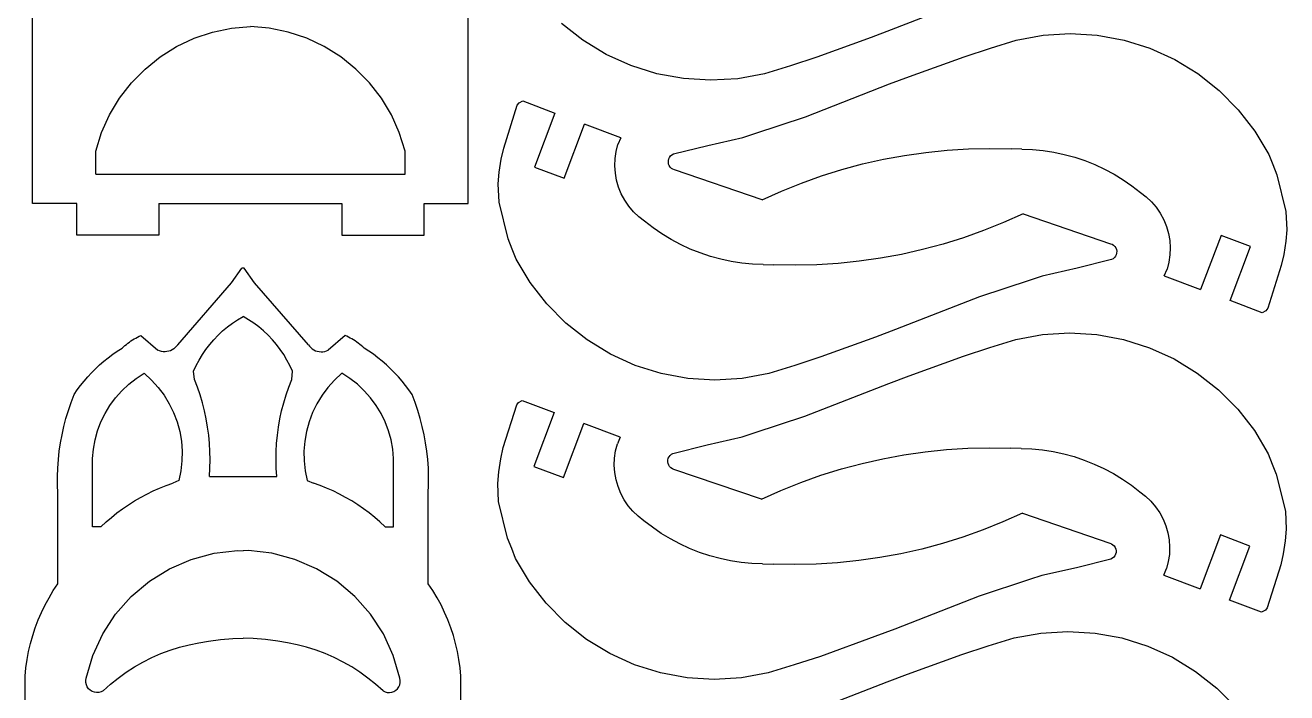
# Model space of a CAD drawing. Extents: x -3998 to 3998, y -3549 to 3549.
# Drawn here: x -1601 to -1001, y 444 to 761 of the extents above; entities that cross this region are included whole.
import ezdxf

# ---------------------------------------------------------------- set-up
doc = ezdxf.new("R2010")
doc.units = 0
doc.header["$MEASUREMENT"] = 0
doc.layers.get('0').update_dxf_attribs({"linetype": 'CONTINUOUS'})

msp = doc.modelspace()

# ---------------------------------------------------------------- linework, layer by layer
for p, q in [((-1597.31, 676.25), (-1597.31, 840.25)), ((-1390.31, 676.25), (-1390.31, 840.25)), ((-1149.36, 774.5), (-1189.34, 758.9)), ((-1335.84, 753.99), (-1345.97, 762)), ((-1520.52, 754.9), (-1511.77, 757.83)), ((-1511.77, 757.83), (-1502.73, 759.72)), ((-1502.73, 759.72), (-1493.81, 760.5)), ((-1484.88, 759.72), (-1493.81, 760.5)), ((-1475.85, 757.83), (-1484.88, 759.72)), ((-1467.09, 754.9), (-1475.85, 757.83)), ((-1198.88, 755.31), (-1224.74, 745.94)), ((-1189.34, 758.9), (-1198.88, 755.31)), ((-1129.91, 754.07), (-1117.21, 756.4)), ((-1117.21, 756.4), (-1104.32, 757.17)), ((-1104.32, 757.17), (-1091.43, 756.38)), ((-1091.43, 756.38), (-1078.73, 754.03)), ((-1536.69, 746.06), (-1528.87, 750.96)), ((-1528.87, 750.96), (-1520.52, 754.9)), ((-1458.75, 750.96), (-1467.09, 754.9)), ((-1450.92, 746.06), (-1458.75, 750.96)), ((-1324.82, 747.27), (-1335.84, 753.99)), ((-1154.73, 746.15), (-1142.23, 750.21)), ((-1142.23, 750.21), (-1129.91, 754.07)), ((-1078.73, 754.03), (-1066.41, 750.16)), ((-1066.41, 750.16), (-1054.65, 744.83)), ((-1543.89, 740.28), (-1536.69, 746.06)), ((-1443.72, 740.28), (-1450.92, 746.06)), ((-1313.06, 741.93), (-1324.82, 747.27)), ((-1224.74, 745.94), (-1237.24, 741.88)), ((-1180.59, 736.79), (-1154.73, 746.15)), ((-1054.65, 744.83), (-1043.63, 738.1)), ((-1550.35, 733.69), (-1543.89, 740.28)), ((-1437.26, 733.69), (-1443.72, 740.28)), ((-1300.74, 738.06), (-1313.06, 741.93)), ((-1288.04, 735.71), (-1300.74, 738.06)), ((-1249.56, 738.03), (-1262.26, 735.7)), ((-1237.24, 741.88), (-1249.56, 738.03)), ((-1043.63, 738.1), (-1033.5, 730.1)), ((-1556, 726.39), (-1550.35, 733.69)), ((-1431.61, 726.39), (-1437.26, 733.69)), ((-1275.15, 734.92), (-1288.04, 735.71)), ((-1262.26, 735.7), (-1275.15, 734.92)), ((-1230.11, 717.6), (-1190.13, 733.2)), ((-1190.13, 733.2), (-1180.59, 736.79)), ((-1560.75, 718.47), (-1556, 726.39)), ((-1426.86, 718.47), (-1431.61, 726.39)), ((-1033.5, 730.1), (-1024.41, 720.92)), ((-1373.44, 702.63), (-1367, 723.02)), ((-1367, 723.02), (-1366.18, 724.17)), ((-1366.18, 724.17), (-1364.37, 725.11)), ((-1364.37, 725.11), (-1349.14, 719.36)), ((-1349.14, 719.36), (-1358.84, 693.68)), ((-1024.41, 720.92), (-1016.5, 710.71)), ((-1564.54, 710.05), (-1560.75, 718.47)), ((-1423.08, 710.05), (-1426.86, 718.47)), ((-1344.81, 688.38), (-1335.11, 714.06)), ((-1317.85, 707.54), (-1335.11, 714.06)), ((-1254.14, 709.59), (-1230.11, 717.6)), ((-1567.31, 701.25), (-1564.54, 710.05)), ((-1420.31, 701.25), (-1423.08, 710.05)), ((-1317.85, 707.54), (-1319.16, 704.41)), ((-1276.48, 703.98), (-1259.87, 707.71)), ((-1259.87, 707.71), (-1254.14, 709.59)), ((-1016.5, 710.71), (-1009.89, 699.62)), ((-1374.6, 697.37), (-1373.44, 702.63)), ((-1320.02, 701.07), (-1319.16, 704.41)), ((-1292.79, 699.88), (-1276.48, 703.98)), ((-1172.95, 700.64), (-1162.83, 701.68)), ((-1162.83, 701.68), (-1152.69, 702.31)), ((-1152.69, 702.31), (-1142.52, 702.54)), ((-1142.52, 702.54), (-1132.36, 702.35)), ((-1127.29, 702.21), (-1132.36, 702.35)), ((-1127.29, 702.21), (-1122.19, 702)), ((-1122.19, 702), (-1117.12, 701.51)), ((-1117.12, 701.51), (-1112.08, 700.73)), ((-1567.31, 690.25), (-1567.31, 701.25)), ((-1420.31, 690.25), (-1420.31, 701.25)), ((-1375.55, 691.16), (-1374.6, 697.37)), ((-1320.65, 694.21), (-1320.52, 697.66)), ((-1320.52, 697.66), (-1320.02, 701.07)), ((-1295.23, 695.91), (-1295.2, 696.74)), ((-1295.09, 695.09), (-1295.23, 695.91)), ((-1295.2, 696.74), (-1295, 697.54)), ((-1295, 697.54), (-1294.65, 698.28)), ((-1294.65, 698.28), (-1294.14, 698.94)), ((-1294.14, 698.94), (-1293.52, 699.48)), ((-1293.52, 699.48), (-1292.79, 699.88)), ((-1202.92, 695.12), (-1193.01, 697.36)), ((-1193.01, 697.36), (-1183.01, 699.2)), ((-1183.01, 699.2), (-1172.95, 700.64)), ((-1112.08, 700.73), (-1107.09, 699.67)), ((-1107.09, 699.67), (-1102.17, 698.34)), ((-1102.17, 698.34), (-1097.34, 696.72)), ((-1097.34, 696.72), (-1092.6, 694.84)), ((-1009.89, 699.62), (-1008.07, 694.84)), ((-1567.31, 690.25), (-1420.31, 690.25)), ((-1376.05, 685.64), (-1375.55, 691.16)), ((-1358.84, 693.68), (-1344.81, 688.38)), ((-1320.42, 690.77), (-1320.65, 694.21)), ((-1319.82, 687.38), (-1320.42, 690.77)), ((-1294.79, 694.33), (-1295.09, 695.09)), ((-1294.33, 693.63), (-1294.79, 694.33)), ((-1293.75, 693.05), (-1294.33, 693.63)), ((-1293.05, 692.6), (-1293.75, 693.05)), ((-1292.28, 692.3), (-1293.05, 692.6)), ((-1250.72, 678.07), (-1292.28, 692.3)), ((-1232.02, 686.04), (-1222.45, 689.45)), ((-1222.45, 689.45), (-1212.74, 692.48)), ((-1212.74, 692.48), (-1202.92, 695.12)), ((-1092.6, 694.84), (-1087.97, 692.69)), ((-1087.97, 692.69), (-1083.48, 690.29)), ((-1083.48, 690.29), (-1079.12, 687.63)), ((-1008.07, 694.84), (-1006.1, 689.98)), ((-1006.1, 689.98), (-1001.76, 672.49)), ((-1375.68, 677.01), (-1376.05, 685.64)), ((-1318.87, 684.07), (-1319.82, 687.38)), ((-1317.58, 680.87), (-1318.87, 684.07)), ((-1241.45, 682.24), (-1232.02, 686.04)), ((-1079.12, 687.63), (-1074.93, 684.74)), ((-1074.93, 684.74), (-1070.9, 681.61)), ((-1315.95, 677.83), (-1317.58, 680.87)), ((-1314, 674.99), (-1315.95, 677.83)), ((-1250.72, 678.07), (-1241.45, 682.24)), ((-1070.9, 681.61), (-1068.16, 679.52)), ((-1068.16, 679.52), (-1065.67, 677.14)), ((-1576.31, 676.25), (-1597.31, 676.25)), ((-1576.31, 661.25), (-1576.31, 676.25)), ((-1537.31, 676.25), (-1450.31, 676.25)), ((-1537.31, 676.25), (-1537.31, 661.25)), ((-1450.31, 676.25), (-1450.31, 661.25)), ((-1411.31, 676.25), (-1390.31, 676.25)), ((-1411.31, 661.25), (-1411.31, 676.25)), ((-1371.33, 659.52), (-1375.68, 677.01)), ((-1311.77, 672.36), (-1314, 674.99)), ((-1309.27, 669.99), (-1311.77, 672.36)), ((-1126.71, 671.43), (-1135.99, 667.26)), ((-1126.71, 671.43), (-1085.15, 657.2)), ((-1065.67, 677.14), (-1063.43, 674.52)), ((-1063.43, 674.52), (-1061.49, 671.67)), ((-1061.49, 671.67), (-1059.86, 668.63)), ((-1001.76, 672.49), (-1001.39, 663.86)), ((-1306.54, 667.89), (-1309.27, 669.99)), ((-1302.51, 664.76), (-1306.54, 667.89)), ((-1135.99, 667.26), (-1145.42, 663.46)), ((-1059.86, 668.63), (-1058.56, 665.44)), ((-1058.56, 665.44), (-1057.61, 662.12)), ((-1537.31, 661.25), (-1576.31, 661.25)), ((-1450.31, 661.25), (-1411.31, 661.25)), ((-1369.37, 654.66), (-1371.33, 659.52)), ((-1298.31, 661.87), (-1302.51, 664.76)), ((-1293.96, 659.21), (-1298.31, 661.87)), ((-1154.99, 660.05), (-1164.7, 657.02)), ((-1145.42, 663.46), (-1154.99, 660.05)), ((-1057.61, 662.12), (-1057.02, 658.73)), ((-1032.62, 661.12), (-1042.33, 635.44)), ((-1018.59, 655.82), (-1032.62, 661.12)), ((-1001.39, 663.86), (-1001.89, 658.34)), ((-1367.54, 649.89), (-1369.37, 654.66)), ((-1289.46, 656.81), (-1293.96, 659.21)), ((-1284.84, 654.66), (-1289.46, 656.81)), ((-1280.1, 652.78), (-1284.84, 654.66)), ((-1174.51, 654.39), (-1184.43, 652.14)), ((-1164.7, 657.02), (-1174.51, 654.39)), ((-1085.15, 657.2), (-1084.38, 656.9)), ((-1084.38, 656.9), (-1083.69, 656.45)), ((-1083.69, 656.45), (-1083.1, 655.87)), ((-1083.1, 655.87), (-1082.65, 655.18)), ((-1082.65, 655.18), (-1082.34, 654.41)), ((-1082.34, 654.41), (-1082.2, 653.59)), ((-1082.2, 653.59), (-1082.23, 652.77)), ((-1057.02, 658.73), (-1056.78, 655.29)), ((-1056.78, 655.29), (-1056.92, 651.84)), ((-1028.29, 630.14), (-1018.59, 655.82)), ((-1001.89, 658.34), (-1002.83, 652.13)), ((-1360.93, 638.79), (-1367.54, 649.89)), ((-1275.27, 651.17), (-1280.1, 652.78)), ((-1270.35, 649.83), (-1275.27, 651.17)), ((-1265.36, 648.77), (-1270.35, 649.83)), ((-1260.32, 647.99), (-1265.36, 648.77)), ((-1255.25, 647.5), (-1260.32, 647.99)), ((-1250.15, 647.29), (-1255.25, 647.5)), ((-1214.6, 647.82), (-1224.75, 647.19)), ((-1204.49, 648.86), (-1214.6, 647.82)), ((-1194.43, 650.3), (-1204.49, 648.86)), ((-1184.43, 652.14), (-1194.43, 650.3)), ((-1084.64, 649.62), (-1100.96, 645.52)), ((-1083.92, 650.02), (-1084.64, 649.62)), ((-1083.29, 650.56), (-1083.92, 650.02)), ((-1082.79, 651.22), (-1083.29, 650.56)), ((-1082.43, 651.96), (-1082.79, 651.22)), ((-1082.23, 652.77), (-1082.43, 651.96)), ((-1057.42, 648.43), (-1058.27, 645.09)), ((-1056.92, 651.84), (-1057.42, 648.43)), ((-1002.83, 652.13), (-1004, 646.88)), ((-1502.82, 638.54), (-1497.82, 645.54)), ((-1496.82, 645.54), (-1497.82, 645.54)), ((-1491.82, 638.54), (-1496.82, 645.54)), ((-1250.15, 647.29), (-1245.08, 647.15)), ((-1234.91, 646.97), (-1245.08, 647.15)), ((-1224.75, 647.19), (-1234.91, 646.97)), ((-1117.57, 641.79), (-1123.3, 639.91)), ((-1100.96, 645.52), (-1117.57, 641.79)), ((-1059.58, 641.96), (-1058.27, 645.09)), ((-1059.58, 641.96), (-1042.33, 635.44)), ((-1004, 646.88), (-1010.44, 626.48)), ((-1528.38, 609.12), (-1502.82, 638.54)), ((-1466.25, 609.12), (-1491.82, 638.54)), ((-1353.03, 628.58), (-1360.93, 638.79)), ((-1123.3, 639.91), (-1147.33, 631.9)), ((-1147.33, 631.9), (-1187.31, 616.31)), ((-1013.07, 624.39), (-1028.29, 630.14)), ((-1343.94, 619.41), (-1353.03, 628.58)), ((-1011.26, 625.33), (-1013.07, 624.39)), ((-1010.44, 626.48), (-1011.26, 625.33)), ((-1507.02, 615.69), (-1504.74, 617.6)), ((-1504.74, 617.6), (-1502.36, 619.39)), ((-1502.36, 619.39), (-1499.88, 621.03)), ((-1499.88, 621.03), (-1497.32, 622.54)), ((-1494.75, 621.03), (-1497.32, 622.54)), ((-1492.27, 619.39), (-1494.75, 621.03)), ((-1489.89, 617.6), (-1492.27, 619.39)), ((-1487.61, 615.69), (-1489.89, 617.6)), ((-1333.81, 611.4), (-1343.94, 619.41)), ((-1550.58, 610.93), (-1549.82, 611.43)), ((-1549.82, 611.43), (-1549.05, 611.9)), ((-1549.05, 611.9), (-1548.26, 612.34)), ((-1548.26, 612.34), (-1547.46, 612.76)), ((-1547.46, 612.76), (-1546.64, 613.16)), ((-1546.64, 613.16), (-1545.82, 613.54)), ((-1545.82, 613.54), (-1537.82, 606.54)), ((-1513.18, 609.25), (-1511.25, 611.51)), ((-1511.25, 611.51), (-1509.19, 613.66)), ((-1509.19, 613.66), (-1507.02, 615.69)), ((-1485.44, 613.66), (-1487.61, 615.69)), ((-1483.39, 611.51), (-1485.44, 613.66)), ((-1481.45, 609.25), (-1483.39, 611.51)), ((-1448.82, 613.54), (-1456.82, 606.54)), ((-1447.99, 613.16), (-1448.82, 613.54)), ((-1447.18, 612.76), (-1447.99, 613.16)), ((-1446.38, 612.34), (-1447.18, 612.76)), ((-1445.59, 611.9), (-1446.38, 612.34)), ((-1444.81, 611.43), (-1445.59, 611.9)), ((-1444.05, 610.93), (-1444.81, 611.43)), ((-1196.85, 612.72), (-1222.71, 603.35)), ((-1187.31, 616.31), (-1196.85, 612.72)), ((-1142.51, 607.78), (-1130.18, 611.63)), ((-1130.18, 611.63), (-1117.48, 613.96)), ((-1117.48, 613.96), (-1104.59, 614.74)), ((-1104.59, 614.74), (-1091.7, 613.95)), ((-1091.7, 613.95), (-1079, 611.6)), ((-1079, 611.6), (-1066.69, 607.73)), ((-1559.25, 604.58), (-1557.06, 606.1)), ((-1557.06, 606.1), (-1554.82, 607.54)), ((-1554.82, 607.54), (-1554.15, 608.16)), ((-1554.15, 608.16), (-1553.47, 608.75)), ((-1553.47, 608.75), (-1552.77, 609.33)), ((-1552.77, 609.33), (-1552.06, 609.89)), ((-1552.06, 609.89), (-1551.33, 610.42)), ((-1551.33, 610.42), (-1550.58, 610.93)), ((-1537, 606.19), (-1537.82, 606.54)), ((-1536.14, 605.95), (-1537, 606.19)), ((-1535.26, 605.81), (-1536.14, 605.95)), ((-1534.37, 605.77), (-1535.26, 605.81)), ((-1533.48, 605.85), (-1534.37, 605.77)), ((-1532.61, 606.03), (-1533.48, 605.85)), ((-1531.76, 606.32), (-1532.61, 606.03)), ((-1530.96, 606.71), (-1531.76, 606.32)), ((-1530.21, 607.19), (-1530.96, 606.71)), ((-1529.53, 607.76), (-1530.21, 607.19)), ((-1528.91, 608.4), (-1529.53, 607.76)), ((-1528.38, 609.12), (-1528.91, 608.4)), ((-1516.66, 604.42), (-1514.99, 606.88)), ((-1514.99, 606.88), (-1513.18, 609.25)), ((-1479.65, 606.88), (-1481.45, 609.25)), ((-1477.98, 604.42), (-1479.65, 606.88)), ((-1466.25, 609.12), (-1465.72, 608.4)), ((-1465.72, 608.4), (-1465.11, 607.76)), ((-1465.11, 607.76), (-1464.42, 607.19)), ((-1464.42, 607.19), (-1463.67, 606.71)), ((-1463.67, 606.71), (-1462.87, 606.32)), ((-1462.87, 606.32), (-1462.03, 606.03)), ((-1462.03, 606.03), (-1461.15, 605.85)), ((-1461.15, 605.85), (-1460.27, 605.77)), ((-1460.27, 605.77), (-1459.37, 605.81)), ((-1459.37, 605.81), (-1458.49, 605.95)), ((-1458.49, 605.95), (-1457.64, 606.19)), ((-1457.64, 606.19), (-1456.82, 606.54)), ((-1443.31, 610.42), (-1444.05, 610.93)), ((-1442.58, 609.89), (-1443.31, 610.42)), ((-1441.86, 609.33), (-1442.58, 609.89)), ((-1441.16, 608.75), (-1441.86, 609.33)), ((-1440.48, 608.16), (-1441.16, 608.75)), ((-1439.82, 607.54), (-1440.48, 608.16)), ((-1437.57, 606.1), (-1439.82, 607.54)), ((-1435.38, 604.58), (-1437.57, 606.1)), ((-1322.79, 604.68), (-1333.81, 611.4)), ((-1155.01, 603.72), (-1142.51, 607.78)), ((-1066.69, 607.73), (-1054.93, 602.39)), ((-1567.42, 597.73), (-1565.47, 599.55)), ((-1565.47, 599.55), (-1563.46, 601.3)), ((-1563.46, 601.3), (-1561.39, 602.98)), ((-1561.39, 602.98), (-1559.25, 604.58)), ((-1519.58, 599.24), (-1518.19, 601.87)), ((-1518.19, 601.87), (-1516.66, 604.42)), ((-1476.45, 601.87), (-1477.98, 604.42)), ((-1475.06, 599.24), (-1476.45, 601.87)), ((-1433.25, 602.98), (-1435.38, 604.58)), ((-1431.17, 601.3), (-1433.25, 602.98)), ((-1429.16, 599.55), (-1431.17, 601.3)), ((-1427.21, 597.73), (-1429.16, 599.55)), ((-1311.03, 599.34), (-1322.79, 604.68)), ((-1222.71, 603.35), (-1235.21, 599.29)), ((-1180.86, 594.35), (-1155.01, 603.72)), ((-1054.93, 602.39), (-1043.9, 595.67)), ((-1572.85, 591.86), (-1571.11, 593.88)), ((-1571.11, 593.88), (-1569.3, 595.84)), ((-1569.3, 595.84), (-1567.42, 597.73)), ((-1548.09, 593.1), (-1544.32, 595.54)), ((-1544.32, 595.54), (-1540.83, 592.36)), ((-1520.82, 596.54), (-1519.58, 599.24)), ((-1520.43, 592.62), (-1520.82, 596.54)), ((-1473.82, 596.54), (-1475.06, 599.24)), ((-1474.2, 592.62), (-1473.82, 596.54)), ((-1450.32, 595.54), (-1453.8, 592.36)), ((-1446.55, 593.1), (-1450.32, 595.54)), ((-1425.33, 595.84), (-1427.21, 597.73)), ((-1423.52, 593.88), (-1425.33, 595.84)), ((-1421.78, 591.86), (-1423.52, 593.88)), ((-1298.71, 595.47), (-1311.03, 599.34)), ((-1286.01, 593.12), (-1298.71, 595.47)), ((-1247.53, 595.44), (-1260.23, 593.1)), ((-1235.21, 599.29), (-1247.53, 595.44)), ((-1190.41, 590.76), (-1180.86, 594.35)), ((-1043.9, 595.67), (-1033.77, 587.66)), ((-1577.62, 585.44), (-1576.11, 587.64)), ((-1576.11, 587.64), (-1574.52, 589.78)), ((-1574.52, 589.78), (-1572.85, 591.86)), ((-1554.9, 587.26), (-1551.62, 590.33)), ((-1551.62, 590.33), (-1548.09, 593.1)), ((-1540.83, 592.36), (-1537.67, 588.87)), ((-1537.67, 588.87), (-1534.84, 585.1)), ((-1519.02, 588.96), (-1520.43, 592.62)), ((-1517.75, 585.25), (-1519.02, 588.96)), ((-1476.88, 585.25), (-1475.61, 588.96)), ((-1475.61, 588.96), (-1474.2, 592.62)), ((-1456.97, 588.87), (-1459.79, 585.1)), ((-1453.8, 592.36), (-1456.97, 588.87)), ((-1443.01, 590.33), (-1446.55, 593.1)), ((-1439.74, 587.26), (-1443.01, 590.33)), ((-1420.12, 589.78), (-1421.78, 591.86)), ((-1418.53, 587.64), (-1420.12, 589.78)), ((-1417.02, 585.44), (-1418.53, 587.64)), ((-1273.12, 592.33), (-1286.01, 593.12)), ((-1260.23, 593.1), (-1273.12, 592.33)), ((-1230.38, 575.16), (-1190.41, 590.76)), ((-1033.77, 587.66), (-1024.68, 578.49)), ((-1580.33, 577.93), (-1579.04, 581.71)), ((-1579.04, 581.71), (-1577.62, 585.44)), ((-1560.54, 580.28), (-1557.87, 583.9)), ((-1557.87, 583.9), (-1554.9, 587.26)), ((-1534.84, 585.1), (-1532.38, 581.08)), ((-1516.63, 581.49), (-1517.75, 585.25)), ((-1515.66, 577.69), (-1516.63, 581.49)), ((-1478.98, 577.69), (-1478, 581.49)), ((-1478, 581.49), (-1476.88, 585.25)), ((-1459.79, 585.1), (-1462.25, 581.08)), ((-1436.76, 583.9), (-1439.74, 587.26)), ((-1434.1, 580.28), (-1436.76, 583.9)), ((-1415.59, 581.71), (-1417.02, 585.44)), ((-1414.31, 577.93), (-1415.59, 581.71)), ((-1367.28, 580.59), (-1366.45, 581.74)), ((-1366.45, 581.74), (-1364.65, 582.68)), ((-1364.65, 582.68), (-1349.42, 576.93)), ((-1581.47, 574.1), (-1580.33, 577.93)), ((-1564.83, 572.4), (-1562.86, 576.44)), ((-1562.86, 576.44), (-1560.54, 580.28)), ((-1532.38, 581.08), (-1530.31, 576.85)), ((-1530.31, 576.85), (-1528.65, 572.44)), ((-1514.83, 573.86), (-1515.66, 577.69)), ((-1479.8, 573.86), (-1478.98, 577.69)), ((-1464.32, 576.85), (-1465.98, 572.44)), ((-1462.25, 581.08), (-1464.32, 576.85)), ((-1431.77, 576.44), (-1434.1, 580.28)), ((-1429.8, 572.4), (-1431.77, 576.44)), ((-1413.16, 574.1), (-1414.31, 577.93)), ((-1373.71, 560.19), (-1367.28, 580.59)), ((-1349.42, 576.93), (-1359.12, 551.25)), ((-1024.68, 578.49), (-1016.78, 568.28)), ((-1583.34, 566.34), (-1582.48, 570.24)), ((-1582.48, 570.24), (-1581.47, 574.1)), ((-1566.43, 568.2), (-1564.83, 572.4)), ((-1528.65, 572.44), (-1527.41, 567.89)), ((-1514.16, 570), (-1514.83, 573.86)), ((-1513.63, 566.11), (-1514.16, 570)), ((-1481, 566.11), (-1480.48, 570)), ((-1480.48, 570), (-1479.8, 573.86)), ((-1465.98, 572.44), (-1467.22, 567.89)), ((-1428.21, 568.2), (-1429.8, 572.4)), ((-1412.15, 570.24), (-1413.16, 574.1)), ((-1411.29, 566.34), (-1412.15, 570.24)), ((-1345.09, 545.95), (-1335.38, 571.62)), ((-1318.13, 565.1), (-1335.38, 571.62)), ((-1254.41, 567.16), (-1230.38, 575.16)), ((-1584.06, 562.41), (-1583.34, 566.34)), ((-1568.45, 559.46), (-1567.64, 563.88)), ((-1567.64, 563.88), (-1566.43, 568.2)), ((-1527.41, 567.89), (-1526.61, 563.25)), ((-1513.26, 562.21), (-1513.63, 566.11)), ((-1481.37, 562.21), (-1481, 566.11)), ((-1467.22, 567.89), (-1468.02, 563.25)), ((-1427, 563.88), (-1428.21, 568.2)), ((-1426.19, 559.46), (-1427, 563.88)), ((-1410.57, 562.41), (-1411.29, 566.34)), ((-1318.13, 565.1), (-1319.44, 561.97)), ((-1276.75, 561.55), (-1260.14, 565.27)), ((-1260.14, 565.27), (-1254.41, 567.16)), ((-1016.78, 568.28), (-1010.17, 557.18)), ((-1585.07, 554.49), (-1584.64, 558.46)), ((-1584.64, 558.46), (-1584.06, 562.41)), ((-1568.86, 554.99), (-1568.45, 559.46)), ((-1526.61, 563.25), (-1526.25, 558.55)), ((-1526.25, 558.55), (-1526.33, 553.84)), ((-1513.05, 558.29), (-1513.26, 562.21)), ((-1512.98, 554.37), (-1513.05, 558.29)), ((-1481.65, 554.37), (-1481.59, 558.29)), ((-1481.59, 558.29), (-1481.37, 562.21)), ((-1468.02, 563.25), (-1468.39, 558.55)), ((-1468.39, 558.55), (-1468.3, 553.84)), ((-1425.78, 554.99), (-1426.19, 559.46)), ((-1409.99, 558.46), (-1410.57, 562.41)), ((-1409.56, 554.49), (-1409.99, 558.46)), ((-1374.88, 554.93), (-1373.71, 560.19)), ((-1320.79, 555.22), (-1320.3, 558.64)), ((-1320.3, 558.64), (-1319.44, 561.97)), ((-1293.07, 557.45), (-1276.75, 561.55)), ((-1183.28, 556.77), (-1173.22, 558.21)), ((-1173.22, 558.21), (-1163.11, 559.25)), ((-1163.11, 559.25), (-1152.96, 559.88)), ((-1152.96, 559.88), (-1142.8, 560.1)), ((-1142.8, 560.1), (-1132.63, 559.92)), ((-1127.56, 559.77), (-1132.63, 559.92)), ((-1127.56, 559.77), (-1122.47, 559.57)), ((-1122.47, 559.57), (-1117.39, 559.08)), ((-1117.39, 559.08), (-1112.35, 558.3)), ((-1112.35, 558.3), (-1107.37, 557.24)), ((-1585.35, 550.5), (-1585.07, 554.49)), ((-1568.86, 550.5), (-1568.86, 554.99)), ((-1526.33, 553.84), (-1526.85, 549.15)), ((-1513.07, 550.45), (-1512.98, 554.37)), ((-1481.56, 550.45), (-1481.65, 554.37)), ((-1468.3, 553.84), (-1467.78, 549.15)), ((-1425.77, 550.5), (-1425.78, 554.99)), ((-1409.28, 550.5), (-1409.56, 554.49)), ((-1375.82, 548.73), (-1374.88, 554.93)), ((-1320.93, 551.78), (-1320.79, 555.22)), ((-1320.69, 548.34), (-1320.93, 551.78)), ((-1295.51, 553.48), (-1295.48, 554.3)), ((-1295.37, 552.66), (-1295.51, 553.48)), ((-1295.48, 554.3), (-1295.28, 555.11)), ((-1295.06, 551.89), (-1295.37, 552.66)), ((-1295.28, 555.11), (-1294.92, 555.85)), ((-1294.61, 551.2), (-1295.06, 551.89)), ((-1294.92, 555.85), (-1294.42, 556.51)), ((-1294.42, 556.51), (-1293.79, 557.05)), ((-1293.79, 557.05), (-1293.07, 557.45)), ((-1213.02, 550.05), (-1203.2, 552.68)), ((-1203.2, 552.68), (-1193.28, 554.93)), ((-1193.28, 554.93), (-1183.28, 556.77)), ((-1107.37, 557.24), (-1102.45, 555.9)), ((-1102.45, 555.9), (-1097.61, 554.29)), ((-1097.61, 554.29), (-1092.87, 552.41)), ((-1092.87, 552.41), (-1088.25, 550.26)), ((-1010.17, 557.18), (-1008.34, 552.4)), ((-1008.34, 552.4), (-1006.38, 547.55)), ((-1585.49, 546.51), (-1585.35, 550.5)), ((-1585.48, 542.52), (-1585.49, 546.51)), ((-1568.82, 538.54), (-1568.86, 550.5)), ((-1526.85, 549.15), (-1527.82, 544.54)), ((-1513.32, 546.54), (-1513.07, 550.45)), ((-1513.32, 546.54), (-1481.32, 546.54)), ((-1481.32, 546.54), (-1481.56, 550.45)), ((-1467.78, 549.15), (-1466.82, 544.54)), ((-1425.82, 538.54), (-1425.77, 550.5)), ((-1409.14, 546.51), (-1409.28, 550.5)), ((-1409.15, 542.52), (-1409.14, 546.51)), ((-1376.32, 543.21), (-1375.82, 548.73)), ((-1359.12, 551.25), (-1345.09, 545.95)), ((-1320.1, 544.95), (-1320.69, 548.34)), ((-1294.02, 550.62), (-1294.61, 551.2)), ((-1293.33, 550.17), (-1294.02, 550.62)), ((-1292.56, 549.87), (-1293.33, 550.17)), ((-1251, 535.64), (-1292.56, 549.87)), ((-1232.29, 543.6), (-1222.72, 547.02)), ((-1222.72, 547.02), (-1213.02, 550.05)), ((-1088.25, 550.26), (-1083.75, 547.85)), ((-1083.75, 547.85), (-1079.4, 545.2)), ((-1006.38, 547.55), (-1002.03, 530.05)), ((-1585.33, 538.53), (-1585.48, 542.52)), ((-1543.1, 538.11), (-1540.08, 539.57)), ((-1540.08, 539.57), (-1537.01, 540.91)), ((-1537.01, 540.91), (-1533.88, 542.14)), ((-1533.88, 542.14), (-1530.72, 543.24)), ((-1527.82, 544.54), (-1530.72, 543.24)), ((-1466.82, 544.54), (-1463.92, 543.24)), ((-1460.75, 542.14), (-1463.92, 543.24)), ((-1457.63, 540.91), (-1460.75, 542.14)), ((-1454.55, 539.57), (-1457.63, 540.91)), ((-1451.53, 538.11), (-1454.55, 539.57)), ((-1409.31, 538.53), (-1409.15, 542.52)), ((-1375.96, 534.58), (-1376.32, 543.21)), ((-1319.15, 541.63), (-1320.1, 544.95)), ((-1317.85, 538.44), (-1319.15, 541.63)), ((-1251, 535.64), (-1241.73, 539.81)), ((-1241.73, 539.81), (-1232.29, 543.6)), ((-1079.4, 545.2), (-1075.2, 542.31)), ((-1075.2, 542.31), (-1071.17, 539.18)), ((-1585.33, 495.46), (-1585.33, 538.53)), ((-1568.82, 522.54), (-1568.82, 538.54)), ((-1551.79, 533.06), (-1548.96, 534.85)), ((-1548.96, 534.85), (-1546.06, 536.54)), ((-1546.06, 536.54), (-1543.1, 538.11)), ((-1448.57, 536.54), (-1451.53, 538.11)), ((-1445.67, 534.85), (-1448.57, 536.54)), ((-1442.84, 533.06), (-1445.67, 534.85)), ((-1425.82, 522.54), (-1425.82, 538.54)), ((-1409.31, 495.46), (-1409.31, 538.53)), ((-1371.61, 517.09), (-1375.96, 534.58)), ((-1316.22, 535.4), (-1317.85, 538.44)), ((-1314.28, 532.55), (-1316.22, 535.4)), ((-1071.17, 539.18), (-1068.44, 537.08)), ((-1068.44, 537.08), (-1065.94, 534.71)), ((-1065.94, 534.71), (-1063.71, 532.08)), ((-1559.85, 527.04), (-1557.24, 529.15)), ((-1557.24, 529.15), (-1554.56, 531.16)), ((-1554.56, 531.16), (-1551.79, 533.06)), ((-1440.08, 531.16), (-1442.84, 533.06)), ((-1437.39, 529.15), (-1440.08, 531.16)), ((-1434.78, 527.04), (-1437.39, 529.15)), ((-1312.05, 529.93), (-1314.28, 532.55)), ((-1309.55, 527.55), (-1312.05, 529.93)), ((-1306.81, 525.45), (-1309.55, 527.55)), ((-1126.99, 529), (-1136.26, 524.83)), ((-1126.99, 529), (-1085.43, 514.77)), ((-1063.71, 532.08), (-1061.77, 529.23)), ((-1061.77, 529.23), (-1060.14, 526.2)), ((-1002.03, 530.05), (-1001.66, 521.43)), ((-1564.82, 522.54), (-1568.82, 522.54)), ((-1564.82, 522.54), (-1562.38, 524.84)), ((-1562.38, 524.84), (-1559.85, 527.04)), ((-1432.26, 524.84), (-1434.78, 527.04)), ((-1429.82, 522.54), (-1432.26, 524.84)), ((-1429.82, 522.54), (-1425.82, 522.54)), ((-1302.78, 522.33), (-1306.81, 525.45)), ((-1298.59, 519.43), (-1302.78, 522.33)), ((-1136.26, 524.83), (-1145.69, 521.03)), ((-1060.14, 526.2), (-1058.84, 523)), ((-1058.84, 523), (-1057.89, 519.69)), ((-1369.64, 512.23), (-1371.61, 517.09)), ((-1294.23, 516.78), (-1298.59, 519.43)), ((-1289.74, 514.38), (-1294.23, 516.78)), ((-1155.27, 517.62), (-1164.97, 514.59)), ((-1145.69, 521.03), (-1155.27, 517.62)), ((-1057.89, 519.69), (-1057.29, 516.29)), ((-1057.29, 516.29), (-1057.06, 512.85)), ((-1032.9, 518.69), (-1042.6, 493.01)), ((-1018.87, 513.38), (-1032.9, 518.69)), ((-1002.17, 515.91), (-1003.11, 509.7)), ((-1001.66, 521.43), (-1002.17, 515.91)), ((-1521.92, 507.05), (-1511.05, 509.95)), ((-1511.05, 509.95), (-1499.88, 511.22)), ((-1499.88, 511.22), (-1497.32, 511.14)), ((-1494.76, 511.22), (-1497.32, 511.14)), ((-1483.58, 509.95), (-1494.76, 511.22)), ((-1472.71, 507.05), (-1483.58, 509.95)), ((-1367.82, 507.45), (-1369.64, 512.23)), ((-1285.11, 512.23), (-1289.74, 514.38)), ((-1280.38, 510.35), (-1285.11, 512.23)), ((-1275.54, 508.73), (-1280.38, 510.35)), ((-1184.7, 509.71), (-1194.7, 507.87)), ((-1174.79, 511.95), (-1184.7, 509.71)), ((-1164.97, 514.59), (-1174.79, 511.95)), ((-1085.43, 514.77), (-1084.66, 514.47)), ((-1084.66, 514.47), (-1083.96, 514.02)), ((-1083.96, 514.02), (-1083.38, 513.43)), ((-1083.38, 513.43), (-1082.92, 512.74)), ((-1082.71, 509.53), (-1083.07, 508.78)), ((-1082.92, 512.74), (-1082.62, 511.97)), ((-1082.51, 510.33), (-1082.71, 509.53)), ((-1082.62, 511.97), (-1082.48, 511.16)), ((-1082.48, 511.16), (-1082.51, 510.33)), ((-1057.06, 512.85), (-1057.19, 509.41)), ((-1028.57, 487.71), (-1018.87, 513.38)), ((-1003.11, 509.7), (-1004.27, 504.44)), ((-1532.25, 502.59), (-1521.92, 507.05)), ((-1462.39, 502.59), (-1472.71, 507.05)), ((-1361.21, 496.36), (-1367.82, 507.45)), ((-1270.62, 507.39), (-1275.54, 508.73)), ((-1265.63, 506.33), (-1270.62, 507.39)), ((-1260.59, 505.56), (-1265.63, 506.33)), ((-1255.52, 505.07), (-1260.59, 505.56)), ((-1250.43, 504.86), (-1255.52, 505.07)), ((-1250.43, 504.86), (-1245.35, 504.71)), ((-1235.19, 504.53), (-1245.35, 504.71)), ((-1225.02, 504.76), (-1235.19, 504.53)), ((-1214.88, 505.39), (-1225.02, 504.76)), ((-1204.77, 506.43), (-1214.88, 505.39)), ((-1194.7, 507.87), (-1204.77, 506.43)), ((-1084.92, 507.19), (-1101.23, 503.09)), ((-1084.19, 507.59), (-1084.92, 507.19)), ((-1083.57, 508.13), (-1084.19, 507.59)), ((-1083.07, 508.78), (-1083.57, 508.13)), ((-1057.69, 506), (-1058.55, 502.66)), ((-1057.19, 509.41), (-1057.69, 506)), ((-1004.27, 504.44), (-1010.71, 484.05)), ((-1541.81, 496.67), (-1532.25, 502.59)), ((-1452.82, 496.67), (-1462.39, 502.59)), ((-1117.84, 499.36), (-1123.57, 497.47)), ((-1101.23, 503.09), (-1117.84, 499.36)), ((-1059.86, 499.53), (-1058.55, 502.66)), ((-1059.86, 499.53), (-1042.6, 493.01)), ((-1589.52, 488.82), (-1587.5, 492.19)), ((-1587.5, 492.19), (-1585.33, 495.46)), ((-1550.41, 489.42), (-1541.81, 496.67)), ((-1444.22, 489.42), (-1452.82, 496.67)), ((-1407.13, 492.19), (-1409.31, 495.46)), ((-1405.11, 488.82), (-1407.13, 492.19)), ((-1353.3, 486.15), (-1361.21, 496.36)), ((-1123.57, 497.47), (-1147.6, 489.47)), ((-1591.39, 485.37), (-1589.52, 488.82)), ((-1557.86, 480.99), (-1550.41, 489.42)), ((-1436.78, 480.99), (-1444.22, 489.42)), ((-1403.24, 485.37), (-1405.11, 488.82)), ((-1344.22, 476.97), (-1353.3, 486.15)), ((-1147.6, 489.47), (-1187.58, 473.87)), ((-1013.34, 481.95), (-1028.57, 487.71)), ((-1594.66, 478.22), (-1593.11, 481.83)), ((-1593.11, 481.83), (-1591.39, 485.37)), ((-1563.99, 471.56), (-1557.86, 480.99)), ((-1430.65, 471.56), (-1436.78, 480.99)), ((-1401.53, 481.83), (-1403.24, 485.37)), ((-1399.97, 478.22), (-1401.53, 481.83)), ((-1011.54, 482.9), (-1013.34, 481.95)), ((-1010.71, 484.05), (-1011.54, 482.9)), ((-1597.27, 470.82), (-1596.05, 474.55)), ((-1596.05, 474.55), (-1594.66, 478.22)), ((-1398.59, 474.55), (-1399.97, 478.22)), ((-1397.36, 470.82), (-1398.59, 474.55)), ((-1334.09, 468.96), (-1344.22, 476.97)), ((-1187.58, 473.87), (-1197.13, 470.28)), ((-1598.33, 467.03), (-1597.27, 470.82)), ((-1568.67, 461.34), (-1563.99, 471.56)), ((-1518.4, 467.4), (-1513.77, 468.1)), ((-1513.77, 468.1), (-1507.98, 468.92)), ((-1507.98, 468.92), (-1502.16, 469.41)), ((-1502.16, 469.41), (-1497.32, 469.54)), ((-1492.47, 469.41), (-1497.32, 469.54)), ((-1486.65, 468.92), (-1492.47, 469.41)), ((-1480.87, 468.1), (-1486.65, 468.92)), ((-1476.23, 467.4), (-1480.87, 468.1)), ((-1425.96, 461.34), (-1430.65, 471.56)), ((-1396.31, 467.03), (-1397.36, 470.82)), ((-1323.06, 462.24), (-1334.09, 468.96)), ((-1197.13, 470.28), (-1222.98, 460.91)), ((-1143.3, 465.84), (-1130.97, 469.69)), ((-1130.97, 469.69), (-1118.27, 472.02)), ((-1118.27, 472.02), (-1105.38, 472.8)), ((-1105.38, 472.8), (-1092.49, 472)), ((-1092.49, 472), (-1079.8, 469.66)), ((-1079.8, 469.66), (-1067.48, 465.78)), ((-1599.92, 459.34), (-1599.21, 463.2)), ((-1599.21, 463.2), (-1598.33, 467.03)), ((-1540.67, 460.31), (-1536.38, 462.2)), ((-1536.38, 462.2), (-1532, 463.85)), ((-1532, 463.85), (-1527.53, 465.27)), ((-1527.53, 465.27), (-1522.99, 466.46)), ((-1522.99, 466.46), (-1518.4, 467.4)), ((-1471.64, 466.46), (-1476.23, 467.4)), ((-1467.1, 465.27), (-1471.64, 466.46)), ((-1462.64, 463.85), (-1467.1, 465.27)), ((-1458.25, 462.2), (-1462.64, 463.85)), ((-1453.96, 460.31), (-1458.25, 462.2)), ((-1395.43, 463.2), (-1396.31, 467.03)), ((-1394.71, 459.34), (-1395.43, 463.2)), ((-1311.3, 456.91), (-1323.06, 462.24)), ((-1181.65, 452.41), (-1155.8, 461.78)), ((-1155.8, 461.78), (-1143.3, 465.84)), ((-1067.48, 465.78), (-1055.72, 460.45)), ((-1600.46, 455.45), (-1599.92, 459.34)), ((-1571.82, 450.54), (-1568.67, 461.34)), ((-1552.87, 453.34), (-1548.93, 455.88)), ((-1548.93, 455.88), (-1544.86, 458.21)), ((-1544.86, 458.21), (-1540.67, 460.31)), ((-1449.77, 458.21), (-1453.96, 460.31)), ((-1445.7, 455.88), (-1449.77, 458.21)), ((-1441.76, 453.34), (-1445.7, 455.88)), ((-1422.82, 450.54), (-1425.96, 461.34)), ((-1394.18, 455.45), (-1394.71, 459.34)), ((-1298.98, 453.04), (-1311.3, 456.91)), ((-1235.48, 456.86), (-1247.8, 453)), ((-1222.98, 460.91), (-1235.48, 456.86)), ((-1055.72, 460.45), (-1044.69, 453.73)), ((-1600.82, 451.54), (-1600.46, 455.45)), ((-1600.82, 287.54), (-1600.82, 451.54)), ((-1572.01, 449.48), (-1571.82, 450.54)), ((-1560.32, 447.66), (-1556.67, 450.6)), ((-1556.67, 450.6), (-1552.87, 453.34)), ((-1437.96, 450.6), (-1441.76, 453.34)), ((-1434.31, 447.66), (-1437.96, 450.6)), ((-1422.62, 449.48), (-1422.82, 450.54)), ((-1393.82, 451.54), (-1394.18, 455.45)), ((-1393.82, 287.54), (-1393.82, 451.54)), ((-1286.28, 450.69), (-1298.98, 453.04)), ((-1273.4, 449.89), (-1286.28, 450.69)), ((-1260.51, 450.67), (-1273.4, 449.89)), ((-1247.8, 453), (-1260.51, 450.67)), ((-1191.2, 448.82), (-1181.65, 452.41)), ((-1044.69, 453.73), (-1034.56, 445.72)), ((-1571.99, 448.41), (-1572.01, 449.48)), ((-1571.75, 447.36), (-1571.99, 448.41)), ((-1571.31, 446.38), (-1571.75, 447.36)), ((-1570.68, 445.5), (-1571.31, 446.38)), ((-1569.89, 444.78), (-1570.68, 445.5)), ((-1568.97, 444.22), (-1569.89, 444.78)), ((-1567.95, 443.86), (-1568.97, 444.22)), ((-1566.89, 443.71), (-1567.95, 443.86)), ((-1565.82, 443.78), (-1566.89, 443.71)), ((-1564.78, 444.06), (-1565.82, 443.78)), ((-1563.82, 444.54), (-1564.78, 444.06)), ((-1563.82, 444.54), (-1560.32, 447.66)), ((-1430.82, 444.54), (-1434.31, 447.66)), ((-1430.82, 444.54), (-1429.86, 444.06)), ((-1429.86, 444.06), (-1428.82, 443.78)), ((-1428.82, 443.78), (-1427.74, 443.71)), ((-1427.74, 443.71), (-1426.68, 443.86)), ((-1426.68, 443.86), (-1425.67, 444.22)), ((-1425.67, 444.22), (-1424.75, 444.78)), ((-1424.75, 444.78), (-1423.95, 445.5)), ((-1423.95, 445.5), (-1423.33, 446.38)), ((-1423.33, 446.38), (-1422.88, 447.36)), ((-1422.88, 447.36), (-1422.65, 448.41)), ((-1422.65, 448.41), (-1422.62, 449.48)), ((-1231.18, 433.22), (-1191.2, 448.82)), ((-1034.56, 445.72), (-1025.48, 436.54))]:
    msp.add_line(p, q)

doc.saveas('drawing.dxf')
